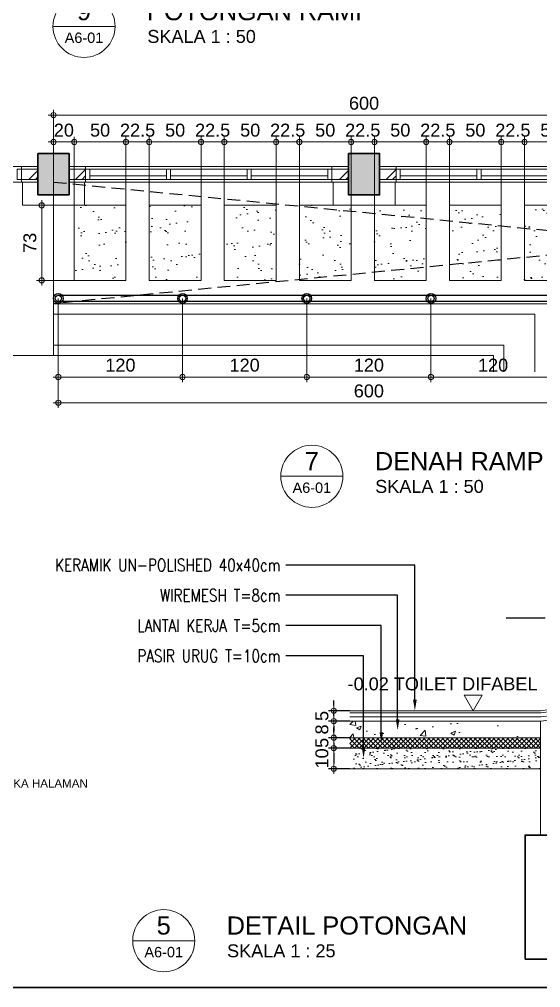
# Model space of a CAD drawing. Header units: millimetres. Extents: x -11 to 1625, y -267 to 195.
# Drawn here: x 1048.51 to 1058.58, y 119 to 137.7 of the extents above; entities that cross this region are included whole.
import ezdxf
from ezdxf import colors
from ezdxf.entities.mleader import LeaderData, LeaderLine
from ezdxf.enums import TextEntityAlignment as Align
from ezdxf.math import Vec2, Vec3
from ezdxf.xclip import XClip

# ---------------------------------------------------------------- set-up
doc = ezdxf.new("R2010")
doc.units = ezdxf.units.MM
doc.header["$XCLIPFRAME"] = 0
doc.linetypes.add('CENTER2', pattern=[1.125, 0.75, -0.125, 0.125, -0.125])
doc.linetypes.add('DASHED2', pattern=[0.375, 0.25, -0.125])
for name, color, linetype, lineweight in [('ars', 11, 'Continuous', 5), ('ARS DIN', 31, 'Continuous', 5), ('ARSIR BETON', 47, 'Continuous', 5), ('ARSIR WARNA', 43, 'Continuous', 0), ('blk', 1, 'Continuous', 30), ('dinding', 5, 'Continuous', 15), ('GRS KOP', 1, 'Continuous', 35), ('keramik', 73, 'Continuous', 5), ('KOLOM', 1, 'Continuous', 30), ('kop', 7, 'Continuous', 20), ('kus', 63, 'Continuous', 15), ('lan', 7, 'Continuous', 15), ('not', 7, 'Continuous', 20), ('sol kol', 8, 'Continuous', 0), ('TEXT KETERANGAN', 7, 'Continuous', 9), ('u', 6, 'Continuous', 20)]:
    doc.layers.add(name, color=color, linetype=linetype, lineweight=lineweight)
doc.layers.add('BESI', color=10, linetype='Continuous')
doc.styles.add('ATTR', font='romans.shx', dxfattribs={"width": 0.8, "height": 1.735066})
doc.styles.add('BARU', font='complex.shx')
doc.styles.add('S', font='SIMPLEX', dxfattribs={"width": 1.1})
doc.styles.get("Standard").update_dxf_attribs({"font": 'ARIALUNI.TTF'})
doc.linetypes.add('BATTING', pattern='A,0.0001,-0.1,[134,ltypeshp.shx,S=0.1,R=0,X=-0.1,Y=0],-0.2,[134,ltypeshp.shx,S=0.1,R=180,X=0.1,Y=0],-0.1', length=0.4001)
doc.dimstyles.new('SK 50', dxfattribs={"dimtxt": 0.25, "dimasz": 0.1, "dimexe": 0, "dimexo": 0, "dimgap": 0.1, "dimtad": 1, "dimdec": 0, "dimlfac": 50, "dimzin": 12, "dimdsep": 46, "dimtxsty": 'Standard', "dimblk": 'BULAT', "dimcen": 0.1, "dimclrd": 256, "dimclre": 256, "dimclrt": 256, "dimadec": 0, "dimazin": 3, "dimtfac": 1, "dimtdec": 0, "dimtofl": 0, "dimtmove": 0, "dimatfit": 3, "dimldrblk": 'BULAT', "dimfxl": 0, "dimtolj": 1, "dimtzin": 0, "dimlwd": -1, "dimlwe": -1, "dimarcsym": 0})
doc.dimstyles.new('SK-25', dxfattribs={"dimtxt": 0.25, "dimasz": 0.1, "dimexe": 0.1, "dimexo": 0, "dimgap": 0.1, "dimtad": 1, "dimdec": 0, "dimlfac": 25, "dimzin": 12, "dimdsep": 46, "dimtxsty": 'Standard', "dimblk": 'BULAT', "dimcen": 0.1, "dimclrd": 256, "dimadec": 0, "dimazin": 3, "dimtfac": 1, "dimtdec": 0, "dimtofl": 0, "dimtmove": 0, "dimatfit": 3, "dimldrblk": 'BULAT', "dimfxl": 0, "dimtolj": 1, "dimtzin": 0, "dimarcsym": 0})

# ---------------------------------------------------------------- blocks, each defined once
blk = doc.blocks.new('kop')
at = {"layer": 'GRS KOP'}
blk.add_lwpolyline([(1, 54), (83, 54), (83, 1), (1, 1)], close=True, dxfattribs=at)
at = {"layer": 'kop', "style": 'BARU', "flags": 4}
for p, height in [((73.8, 5.4), 0.35), ((80.303, 5.382), 0.25), ((73.8, 4.9), 0.35), ((80.303, 4.882), 0.25), ((73.8, 4.4), 0.35), ((80.303, 4.382), 0.25)]:
    blk.add_attdef('-', p, '', height=height, dxfattribs=at)
at = {"layer": 'kop', "flags": 4}
for tag, p in [('AR-00', (78.057, 2.648)), ('00', (81.238, 2.647))]:
    blk.add_attdef(tag, text='', height=0.35, dxfattribs=at).set_placement(p, align=Align.MIDDLE)
blk = doc.blocks.new('PEIL')
blk.add_lwpolyline([(-0.188, 0.325), (0.188, 0.325), (0, 0)], close=True)
at = {"style": 'S', "width": 1.1, "flags": 4}
blk.add_attdef('CAT', (0.265, 0.036), '', height=0.2, dxfattribs=at)
blk = doc.blocks.new('Ndtpd')
blk.add_line((0.747, 0), (-0.747, 0))
blk.add_circle((0, 0), 0.747)
at = {"flags": 4}
for tag, height, p in [('NO', 0.5, (0, 0.148)), ('NOLBR', 0.3, (0, -0.398))]:
    blk.add_attdef(tag, text='', height=height, dxfattribs=at).set_placement(p, align=Align.CENTER)
for tag, p, height in [('NDTPD', (1.516, 0.148), 0.5), ('SKALA', (1.523, -0.398), 0.3)]:
    blk.add_attdef(tag, p, '', height=height, dxfattribs=at)
blk = doc.blocks.new('BULAT')
for p, q in [((-1, 0), (1, 0)), ((0, -1), (0, 1))]:
    blk.add_line(p, q)
blk.add_circle((0, 0), 0.5)
blk = doc.blocks.new('*D1213')
at = {"layer": 'Defpoints', "color": 0}
for p in [(1054.897, 123.627), (1054.586, 123.227), (1054.897, 123.227)]:
    blk.add_point(p, dxfattribs=at)
at = {"layer": 'u', "color": 0, "lineweight": -2}
for p, q in [((1054.897, 123.627), (1054.486, 123.627)), ((1054.897, 123.227), (1054.486, 123.227))]:
    blk.add_line(p, q, dxfattribs=at)
at = {"layer": 'u', "lineweight": -2}
blk.add_line((1054.586, 123.527), (1054.586, 123.327), dxfattribs=at)
at = {"layer": 'u', "lineweight": -2, "xscale": 0.1, "yscale": 0.1, "zscale": 0.1}
for p, rotation in [((1054.586, 123.627), 90), ((1054.586, 123.227), 270)]:
    blk.add_blockref('BULAT', p, dxfattribs=dict(at, rotation=rotation))
at = {"layer": 'u', "color": 0, "insert": (1054.358, 123.427), "char_height": 0.25, "attachment_point": 5, "rotation": 90}
blk.add_mtext('\\A1;10', dxfattribs=at)
blk = doc.blocks.new('*D1214')
at = {"layer": 'Defpoints', "color": 0}
for p in [(1054.586, 123.827), (1054.897, 123.827), (1054.897, 123.627)]:
    blk.add_point(p, dxfattribs=at)
at = {"layer": 'u', "lineweight": -2}
for p, q in [((1054.586, 123.927), (1054.586, 124.027)), ((1054.586, 123.527), (1054.586, 123.427))]:
    blk.add_line(p, q, dxfattribs=at)
at = {"layer": 'u', "color": 0, "lineweight": -2}
for p, q in [((1054.897, 123.827), (1054.486, 123.827)), ((1054.897, 123.627), (1054.486, 123.627))]:
    blk.add_line(p, q, dxfattribs=at)
at = {"layer": 'u', "lineweight": -2, "xscale": 0.1, "yscale": 0.1, "zscale": 0.1}
for p, rotation in [((1054.586, 123.827), 270), ((1054.586, 123.627), 90)]:
    blk.add_blockref('BULAT', p, dxfattribs=dict(at, rotation=rotation))
at = {"layer": 'u', "color": 0, "insert": (1054.359, 123.727), "char_height": 0.25, "attachment_point": 5, "rotation": 90}
blk.add_mtext('\\A1;5', dxfattribs=at)
blk = doc.blocks.new('*D1215')
at = {"layer": 'Defpoints', "color": 0}
for p in [(1054.586, 124.147), (1054.897, 124.147), (1054.897, 123.827)]:
    blk.add_point(p, dxfattribs=at)
at = {"layer": 'u', "lineweight": -2}
for p, q in [((1054.586, 124.247), (1054.586, 124.347)), ((1054.586, 123.727), (1054.586, 123.627))]:
    blk.add_line(p, q, dxfattribs=at)
at = {"layer": 'u', "color": 0, "lineweight": -2}
for p, q in [((1054.897, 124.147), (1054.486, 124.147)), ((1054.897, 123.827), (1054.486, 123.827))]:
    blk.add_line(p, q, dxfattribs=at)
at = {"layer": 'u', "lineweight": -2, "xscale": 0.1, "yscale": 0.1, "zscale": 0.1}
for p, rotation in [((1054.586, 124.147), 270), ((1054.586, 123.827), 90)]:
    blk.add_blockref('BULAT', p, dxfattribs=dict(at, rotation=rotation))
at = {"layer": 'u', "color": 0, "insert": (1054.358, 123.987), "char_height": 0.25, "attachment_point": 5, "rotation": 90}
blk.add_mtext('\\A1;8', dxfattribs=at)
blk = doc.blocks.new('*D1216')
at = {"layer": 'Defpoints', "color": 0}
for p in [(1054.586, 124.347), (1054.897, 124.347), (1054.897, 124.147)]:
    blk.add_point(p, dxfattribs=at)
at = {"layer": 'u', "lineweight": -2}
for p, q in [((1054.586, 124.447), (1054.586, 124.547)), ((1054.586, 124.047), (1054.586, 123.947))]:
    blk.add_line(p, q, dxfattribs=at)
at = {"layer": 'u', "color": 0, "lineweight": -2}
for p, q in [((1054.897, 124.347), (1054.486, 124.347)), ((1054.897, 124.147), (1054.486, 124.147))]:
    blk.add_line(p, q, dxfattribs=at)
at = {"layer": 'u', "lineweight": -2, "xscale": 0.1, "yscale": 0.1, "zscale": 0.1}
for p, rotation in [((1054.586, 124.347), 270), ((1054.586, 124.147), 90)]:
    blk.add_blockref('BULAT', p, dxfattribs=dict(at, rotation=rotation))
at = {"layer": 'u', "color": 0, "insert": (1054.359, 124.247), "char_height": 0.25, "attachment_point": 5, "rotation": 90}
blk.add_mtext('\\A1;5', dxfattribs=at)
blk = doc.blocks.new('K1')
at = {"layer": 'KOLOM'}
blk.add_lwpolyline([(0.2, 0.15), (-0.2, 0.15), (-0.2, -0.15), (0.2, -0.15), (0.2, 0.15)], dxfattribs=at)
blk = doc.blocks.new('D1')
at = {"layer": 'ars'}
h = blk.add_hatch(dxfattribs=at)
h.set_pattern_fill('TEMBOK', color=256, scale=0.25)
h.set_pattern_definition([(45, (-12.56794, 1.675), (-0.176777, 0.176777), []), (45, (-12.50544, 1.675), (-0.176777, 0.176777), [])])
h.paths.add_polyline_path([(-8.15, 3.3), (-8.31, 3.3), (-8.31, 3.2), (-8.15, 3.2)])
h = blk.add_hatch(dxfattribs=at)
h.set_pattern_fill('TEMBOK', color=256, scale=0.25)
h.set_pattern_definition([(45, (-12.11794, 1.675), (-0.176777, 0.176777), []), (45, (-12.05544, 1.675), (-0.176777, 0.176777), [])])
h.paths.add_polyline_path([(-7.69, 3.3), (-7.85, 3.3), (-7.85, 3.2), (-7.69, 3.2)])
h = blk.add_hatch(dxfattribs=at)
h.set_pattern_fill('TEMBOK', color=256, scale=0.25)
h.set_pattern_definition([(45, (-9.56794, 1.675), (-0.176777, 0.176777), []), (45, (-9.50544, 1.675), (-0.176777, 0.176777), [])])
h.paths.add_polyline_path([(-5.15, 3.3), (-5.31, 3.3), (-5.31, 3.2), (-5.15, 3.2)])
h = blk.add_hatch(dxfattribs=at)
h.set_pattern_fill('TEMBOK', color=256, scale=0.25)
h.set_pattern_definition([(45, (-9.11794, 1.675), (-0.176777, 0.176777), []), (45, (-9.05544, 1.675), (-0.176777, 0.176777), [])])
h.paths.add_polyline_path([(-4.69, 3.3), (-4.85, 3.3), (-4.85, 3.2), (-4.69, 3.2)])
at = {"layer": 'ARS DIN'}
h = blk.add_hatch(dxfattribs=at)
h.set_pattern_fill('AR-SAND', color=256, scale=0.005, style=0)
h.set_pattern_definition([(37.5, (-7.8, 2.225), (-0.008, 0.2447066), [0, -0.19304, 0, -0.2159, 0, -0.206375]), (7.5, (-7.8, 2.225), (0.224762, 0.358413), [0, -0.10414, 0, -0.17399, 0, -0.066675]), (327.5, (-7.9562, 2.225), (0.395496, 0.0007186), [0, -0.0635, 0, -0.2286, 0, -0.29845]), (317.5, (-7.9562, 2.225), (0.381778, 0.111465), [0, -0.03175, 0, -0.14986, 0, -0.17145])])
h.paths.add_polyline_path([(-7.3, 2.95), (-7.8, 2.95), (-7.8, 2.225), (-7.3, 2.225)])
h.paths.add_polyline_path([(-6.575, 2.95), (-7.075, 2.95), (-7.075, 2.225), (-6.575, 2.225)])
h.paths.add_polyline_path([(-5.85, 2.95), (-6.35, 2.95), (-6.35, 2.225), (-5.85, 2.225)])
h.paths.add_polyline_path([(-5.125, 2.95), (-5.625, 2.95), (-5.625, 2.225), (-5.125, 2.225)])
h.paths.add_polyline_path([(-4.4, 2.95), (-4.9, 2.95), (-4.9, 2.225), (-4.4, 2.225)])
h.paths.add_polyline_path([(-3.675, 2.95), (-4.175, 2.95), (-4.175, 2.225), (-3.675, 2.225)])
h.paths.add_polyline_path([(-2.95, 2.95), (-3.45, 2.95), (-3.45, 2.225), (-2.95, 2.225)])
h.paths.add_polyline_path([(-2.225, 2.95), (-2.725, 2.95), (-2.725, 2.225), (-2.225, 2.225)])
at = {"layer": 'sol kol'}
for points in [[(-8.15, 3.45), (-8.15, 3.05), (-7.85, 3.05), (-7.85, 3.45)], [(-5.15, 3.45), (-5.15, 3.05), (-4.85, 3.05), (-4.85, 3.45)]]:
    blk.add_hatch(color=256, dxfattribs=at).paths.add_polyline_path(points)
for p, q in [((-3.75, 1.5), (-12.75, 1.5)), ((-3.75, 0), (-3.75, 1.5))]:
    blk.add_line(p, q)
for points in [[(-2, 2), (-8, 2), (-8, 3.05)], [(-7.3, 2.95), (-7.8, 2.95), (-7.8, 2.225), (-7.3, 2.225), (-7.3, 2.95)], [(-6.575, 2.95), (-7.075, 2.95), (-7.075, 2.225), (-6.575, 2.225), (-6.575, 2.95)], [(-5.85, 2.95), (-6.35, 2.95), (-6.35, 2.225), (-5.85, 2.225), (-5.85, 2.95)], [(-5.125, 2.95), (-5.625, 2.95), (-5.625, 2.225), (-5.125, 2.225), (-5.125, 2.95)], [(-4.4, 2.95), (-4.9, 2.95), (-4.9, 2.225), (-4.4, 2.225), (-4.4, 2.95)], [(-3.675, 2.95), (-4.175, 2.95), (-4.175, 2.225), (-3.675, 2.225), (-3.675, 2.95)], [(-2.95, 2.95), (-3.45, 2.95), (-3.45, 2.225), (-2.95, 2.225), (-2.95, 2.95)], [(-1.85, 0.4), (-3.35, 0.4), (-3.35, 1.9), (-8, 1.9)], [(-1.85, 0.1), (-3.65, 0.1), (-3.65, 1.6), (-8, 1.6)]]:
    blk.add_lwpolyline(points)
at = {"layer": 'ars'}
for points in [[(-8.15, 3.3), (-8.31, 3.3), (-8.31, 3.2), (-8.15, 3.2)], [(-7.69, 3.3), (-7.85, 3.3), (-7.85, 3.2), (-7.69, 3.2)], [(-5.15, 3.3), (-5.31, 3.3), (-5.31, 3.2), (-5.15, 3.2)], [(-4.69, 3.3), (-4.85, 3.3), (-4.85, 3.2), (-4.69, 3.2)]]:
    blk.add_lwpolyline(points, close=True, dxfattribs=at)
at = {"layer": 'BESI'}
for points in [[(-7.9537, 2.0825), (-1.9538, 2.0825)], [(-1.9538, 2.02), (-7.9537, 2.02)]]:
    blk.add_lwpolyline(points, dxfattribs=at)
for centre, radius in [((-7.9537, 2.0512), 0.0463), ((-7.9537, 2.0512), 0.0312), ((-6.7537, 2.0512), 0.0463), ((-6.7537, 2.0512), 0.0312), ((-5.5537, 2.0512), 0.0463), ((-5.5537, 2.0512), 0.0312), ((-4.3537, 2.0512), 0.0463), ((-4.3537, 2.0512), 0.0312)]:
    blk.add_circle(centre, radius, dxfattribs=at)
at = {"layer": 'dinding'}
for points in [[(-8.15, 3.325), (-8.31, 3.325), (-8.31, 3.175), (-8.15, 3.175)], [(-7.69, 3.325), (-7.85, 3.325), (-7.85, 3.175), (-7.69, 3.175)], [(-5.15, 3.325), (-5.31, 3.325), (-5.31, 3.175), (-5.15, 3.175)], [(-4.69, 3.325), (-4.85, 3.325), (-4.85, 3.175), (-4.69, 3.175)]]:
    blk.add_lwpolyline(points, close=True, dxfattribs=at)
at = {"layer": 'kus'}
for p, q in [((-6.91, 3.235), (-7.65, 3.235)), ((-6.13, 3.235), (-6.87, 3.235)), ((-5.35, 3.235), (-6.09, 3.235)), ((-3.91, 3.235), (-4.65, 3.235)), ((-3.13, 3.235), (-3.87, 3.235))]:
    blk.add_line(p, q, dxfattribs=at)
for points in [[(-8.31, 3.2), (-8.35, 3.2), (-8.35, 3.3), (-8.31, 3.3)], [(-7.65, 3.2), (-7.69, 3.2), (-7.69, 3.3), (-7.65, 3.3)], [(-7.65, 3.3), (-5.35, 3.3), (-5.35, 3.2), (-7.65, 3.2)], [(-6.87, 3.2), (-6.91, 3.2), (-6.91, 3.3), (-6.87, 3.3)], [(-6.09, 3.2), (-6.13, 3.2), (-6.13, 3.3), (-6.09, 3.3)], [(-5.31, 3.2), (-5.35, 3.2), (-5.35, 3.3), (-5.31, 3.3)], [(-4.65, 3.2), (-4.69, 3.2), (-4.69, 3.3), (-4.65, 3.3)], [(-4.65, 3.3), (-2.35, 3.3), (-2.35, 3.2), (-4.65, 3.2)], [(-3.87, 3.2), (-3.91, 3.2), (-3.91, 3.3), (-3.87, 3.3)]]:
    blk.add_lwpolyline(points, close=True, dxfattribs=at)
at = {"layer": 'lan'}
for p, q in [((-8.3, 3.175), (-8.3, 2.95)), ((-8, 3.175), (-8, 1.5)), ((-7.7, 3.175), (-7.7, 2.95)), ((-5.3, 3.175), (-5.3, 2.95)), ((-4.7, 3.175), (-4.7, 2.95)), ((-7.7, 2.95), (-8.3, 2.95)), ((-4.7, 2.95), (-5.3, 2.95)), ((-6, 2), (-2, 2))]:
    blk.add_line(p, q, dxfattribs=at)
for points in [[(-10.69, 3.325), (-8.31, 3.325), (-8.31, 3.175), (-10.69, 3.175)], [(-7.69, 3.325), (-5.31, 3.325), (-5.31, 3.175), (-7.69, 3.175)], [(-4.69, 3.325), (-2.31, 3.325), (-2.31, 3.175), (-4.69, 3.175)]]:
    blk.add_lwpolyline(points, close=True, dxfattribs=at)
at = {"layer": 'KOLOM', "rotation": 90}
for p in [(-8, 3.25), (-5, 3.25)]:
    blk.add_blockref('K1', p, dxfattribs=at)
blk = doc.blocks.new('*D1217')
at = {"layer": 'Defpoints', "color": 0}
for p in [(1061.172, 135.852), (1049.172, 134.309), (1061.172, 134.309)]:
    blk.add_point(p, dxfattribs=at)
at = {"layer": 'u'}
for p, q in [((1049.172, 134.309), (1049.172, 135.852)), ((1049.272, 135.852), (1061.072, 135.852)), ((1061.172, 134.309), (1061.172, 135.852))]:
    blk.add_line(p, q, dxfattribs=at)
at = {"layer": 'u', "xscale": 0.1, "yscale": 0.1, "zscale": 0.1, "rotation": 180}
blk.add_blockref('BULAT', (1049.172, 135.852), dxfattribs=at)
at = {"layer": 'u', "xscale": 0.1, "yscale": 0.1, "zscale": 0.1}
blk.add_blockref('BULAT', (1061.172, 135.852), dxfattribs=at)
at = {"layer": 'u', "insert": (1055.172, 136.079), "char_height": 0.25, "attachment_point": 5}
blk.add_mtext('\\A1;600', dxfattribs=at)
blk = doc.blocks.new('*D1227')
at = {"layer": 'Defpoints', "color": 0}
for p in [(1050.572, 135.332), (1049.572, 134.109), (1050.572, 134.109)]:
    blk.add_point(p, dxfattribs=at)
at = {"layer": 'u'}
for p, q in [((1049.572, 134.109), (1049.572, 135.332)), ((1049.672, 135.332), (1050.472, 135.332)), ((1050.572, 134.109), (1050.572, 135.332))]:
    blk.add_line(p, q, dxfattribs=at)
at = {"layer": 'u', "xscale": 0.1, "yscale": 0.1, "zscale": 0.1, "rotation": 180}
blk.add_blockref('BULAT', (1049.572, 135.332), dxfattribs=at)
at = {"layer": 'u', "xscale": 0.1, "yscale": 0.1, "zscale": 0.1}
blk.add_blockref('BULAT', (1050.572, 135.332), dxfattribs=at)
at = {"layer": 'u', "insert": (1050.072, 135.559), "char_height": 0.25, "attachment_point": 5}
blk.add_mtext('\\A1;50', dxfattribs=at)
blk = doc.blocks.new('*D1228')
at = {"layer": 'Defpoints', "color": 0}
for p in [(1049.572, 134.109), (1048.944, 132.659), (1049.572, 132.659)]:
    blk.add_point(p, dxfattribs=at)
at = {"layer": 'u'}
for p, q in [((1049.572, 134.109), (1048.944, 134.109)), ((1048.944, 134.009), (1048.944, 132.759)), ((1049.572, 132.659), (1048.944, 132.659))]:
    blk.add_line(p, q, dxfattribs=at)
at = {"layer": 'u', "xscale": 0.1, "yscale": 0.1, "zscale": 0.1}
for p, rotation in [((1048.944, 134.109), 90), ((1048.944, 132.659), 270)]:
    blk.add_blockref('BULAT', p, dxfattribs=dict(at, rotation=rotation))
at = {"layer": 'u', "insert": (1048.716, 133.384), "char_height": 0.25, "attachment_point": 5, "rotation": 90}
blk.add_mtext('\\A1;73', dxfattribs=at)
blk = doc.blocks.new('*D1229')
at = {"layer": 'Defpoints', "color": 0}
for p in [(1051.022, 135.332), (1050.572, 134.109), (1051.022, 134.109)]:
    blk.add_point(p, dxfattribs=at)
at = {"layer": 'u'}
for p, q in [((1050.572, 134.109), (1050.572, 135.332)), ((1050.672, 135.332), (1050.922, 135.332)), ((1051.022, 134.109), (1051.022, 135.332))]:
    blk.add_line(p, q, dxfattribs=at)
at = {"layer": 'u', "xscale": 0.1, "yscale": 0.1, "zscale": 0.1, "rotation": 180}
blk.add_blockref('BULAT', (1050.572, 135.332), dxfattribs=at)
at = {"layer": 'u', "xscale": 0.1, "yscale": 0.1, "zscale": 0.1}
blk.add_blockref('BULAT', (1051.022, 135.332), dxfattribs=at)
at = {"layer": 'u', "insert": (1050.797, 135.559), "char_height": 0.25, "attachment_point": 5}
blk.add_mtext('\\A1;22.5', dxfattribs=at)
blk = doc.blocks.new('*D1230')
at = {"layer": 'Defpoints', "color": 0}
for p in [(1049.172, 135.332), (1049.172, 134.109), (1049.572, 134.109)]:
    blk.add_point(p, dxfattribs=at)
at = {"layer": 'u'}
for p, q in [((1049.172, 134.109), (1049.172, 135.332)), ((1049.472, 135.332), (1049.272, 135.332)), ((1049.572, 134.109), (1049.572, 135.332))]:
    blk.add_line(p, q, dxfattribs=at)
at = {"layer": 'u', "xscale": 0.1, "yscale": 0.1, "zscale": 0.1, "rotation": 180}
blk.add_blockref('BULAT', (1049.172, 135.332), dxfattribs=at)
at = {"layer": 'u', "xscale": 0.1, "yscale": 0.1, "zscale": 0.1}
blk.add_blockref('BULAT', (1049.572, 135.332), dxfattribs=at)
at = {"layer": 'u', "insert": (1049.372, 135.559), "char_height": 0.25, "attachment_point": 5}
blk.add_mtext('\\A1;20', dxfattribs=at)
blk = doc.blocks.new('*D1231')
at = {"layer": 'Defpoints', "color": 0}
for p in [(1052.022, 135.332), (1051.022, 134.109), (1052.022, 134.109)]:
    blk.add_point(p, dxfattribs=at)
at = {"layer": 'u'}
for p, q in [((1051.022, 134.109), (1051.022, 135.332)), ((1051.122, 135.332), (1051.922, 135.332)), ((1052.022, 134.109), (1052.022, 135.332))]:
    blk.add_line(p, q, dxfattribs=at)
at = {"layer": 'u', "xscale": 0.1, "yscale": 0.1, "zscale": 0.1, "rotation": 180}
blk.add_blockref('BULAT', (1051.022, 135.332), dxfattribs=at)
at = {"layer": 'u', "xscale": 0.1, "yscale": 0.1, "zscale": 0.1}
blk.add_blockref('BULAT', (1052.022, 135.332), dxfattribs=at)
at = {"layer": 'u', "insert": (1051.522, 135.559), "char_height": 0.25, "attachment_point": 5}
blk.add_mtext('\\A1;50', dxfattribs=at)
blk = doc.blocks.new('*D1233')
at = {"layer": 'Defpoints', "color": 0}
for p in [(1052.472, 135.332), (1052.022, 134.109), (1052.472, 134.109)]:
    blk.add_point(p, dxfattribs=at)
at = {"layer": 'u'}
for p, q in [((1052.022, 134.109), (1052.022, 135.332)), ((1052.122, 135.332), (1052.372, 135.332)), ((1052.472, 134.109), (1052.472, 135.332))]:
    blk.add_line(p, q, dxfattribs=at)
at = {"layer": 'u', "xscale": 0.1, "yscale": 0.1, "zscale": 0.1, "rotation": 180}
blk.add_blockref('BULAT', (1052.022, 135.332), dxfattribs=at)
at = {"layer": 'u', "xscale": 0.1, "yscale": 0.1, "zscale": 0.1}
blk.add_blockref('BULAT', (1052.472, 135.332), dxfattribs=at)
at = {"layer": 'u', "insert": (1052.247, 135.559), "char_height": 0.25, "attachment_point": 5}
blk.add_mtext('\\A1;22.5', dxfattribs=at)
blk = doc.blocks.new('*D1232')
at = {"layer": 'Defpoints', "color": 0}
for p in [(1053.472, 135.332), (1052.472, 134.109), (1053.472, 134.109)]:
    blk.add_point(p, dxfattribs=at)
at = {"layer": 'u'}
for p, q in [((1052.472, 134.109), (1052.472, 135.332)), ((1052.572, 135.332), (1053.372, 135.332)), ((1053.472, 134.109), (1053.472, 135.332))]:
    blk.add_line(p, q, dxfattribs=at)
at = {"layer": 'u', "xscale": 0.1, "yscale": 0.1, "zscale": 0.1, "rotation": 180}
blk.add_blockref('BULAT', (1052.472, 135.332), dxfattribs=at)
at = {"layer": 'u', "xscale": 0.1, "yscale": 0.1, "zscale": 0.1}
blk.add_blockref('BULAT', (1053.472, 135.332), dxfattribs=at)
at = {"layer": 'u', "insert": (1052.972, 135.559), "char_height": 0.25, "attachment_point": 5}
blk.add_mtext('\\A1;50', dxfattribs=at)
blk = doc.blocks.new('*D1235')
at = {"layer": 'Defpoints', "color": 0}
for p in [(1053.922, 135.332), (1053.472, 134.109), (1053.922, 134.109)]:
    blk.add_point(p, dxfattribs=at)
at = {"layer": 'u'}
for p, q in [((1053.472, 134.109), (1053.472, 135.332)), ((1053.572, 135.332), (1053.822, 135.332)), ((1053.922, 134.109), (1053.922, 135.332))]:
    blk.add_line(p, q, dxfattribs=at)
at = {"layer": 'u', "xscale": 0.1, "yscale": 0.1, "zscale": 0.1, "rotation": 180}
blk.add_blockref('BULAT', (1053.472, 135.332), dxfattribs=at)
at = {"layer": 'u', "xscale": 0.1, "yscale": 0.1, "zscale": 0.1}
blk.add_blockref('BULAT', (1053.922, 135.332), dxfattribs=at)
at = {"layer": 'u', "insert": (1053.697, 135.559), "char_height": 0.25, "attachment_point": 5}
blk.add_mtext('\\A1;22.5', dxfattribs=at)
blk = doc.blocks.new('*D1234')
at = {"layer": 'Defpoints', "color": 0}
for p in [(1054.922, 135.332), (1053.922, 134.109), (1054.922, 134.109)]:
    blk.add_point(p, dxfattribs=at)
at = {"layer": 'u'}
for p, q in [((1053.922, 134.109), (1053.922, 135.332)), ((1054.022, 135.332), (1054.822, 135.332)), ((1054.922, 134.109), (1054.922, 135.332))]:
    blk.add_line(p, q, dxfattribs=at)
at = {"layer": 'u', "xscale": 0.1, "yscale": 0.1, "zscale": 0.1, "rotation": 180}
blk.add_blockref('BULAT', (1053.922, 135.332), dxfattribs=at)
at = {"layer": 'u', "xscale": 0.1, "yscale": 0.1, "zscale": 0.1}
blk.add_blockref('BULAT', (1054.922, 135.332), dxfattribs=at)
at = {"layer": 'u', "insert": (1054.422, 135.559), "char_height": 0.25, "attachment_point": 5}
blk.add_mtext('\\A1;50', dxfattribs=at)
blk = doc.blocks.new('*D1237')
at = {"layer": 'Defpoints', "color": 0}
for p in [(1055.372, 135.332), (1054.922, 134.109), (1055.372, 134.109)]:
    blk.add_point(p, dxfattribs=at)
at = {"layer": 'u'}
for p, q in [((1054.922, 134.109), (1054.922, 135.332)), ((1055.022, 135.332), (1055.272, 135.332)), ((1055.372, 134.109), (1055.372, 135.332))]:
    blk.add_line(p, q, dxfattribs=at)
at = {"layer": 'u', "xscale": 0.1, "yscale": 0.1, "zscale": 0.1, "rotation": 180}
blk.add_blockref('BULAT', (1054.922, 135.332), dxfattribs=at)
at = {"layer": 'u', "xscale": 0.1, "yscale": 0.1, "zscale": 0.1}
blk.add_blockref('BULAT', (1055.372, 135.332), dxfattribs=at)
at = {"layer": 'u', "insert": (1055.147, 135.559), "char_height": 0.25, "attachment_point": 5}
blk.add_mtext('\\A1;22.5', dxfattribs=at)
blk = doc.blocks.new('*D1236')
at = {"layer": 'Defpoints', "color": 0}
for p in [(1056.372, 135.332), (1055.372, 134.109), (1056.372, 134.109)]:
    blk.add_point(p, dxfattribs=at)
at = {"layer": 'u'}
for p, q in [((1055.372, 134.109), (1055.372, 135.332)), ((1055.472, 135.332), (1056.272, 135.332)), ((1056.372, 134.109), (1056.372, 135.332))]:
    blk.add_line(p, q, dxfattribs=at)
at = {"layer": 'u', "xscale": 0.1, "yscale": 0.1, "zscale": 0.1, "rotation": 180}
blk.add_blockref('BULAT', (1055.372, 135.332), dxfattribs=at)
at = {"layer": 'u', "xscale": 0.1, "yscale": 0.1, "zscale": 0.1}
blk.add_blockref('BULAT', (1056.372, 135.332), dxfattribs=at)
at = {"layer": 'u', "insert": (1055.872, 135.559), "char_height": 0.25, "attachment_point": 5}
blk.add_mtext('\\A1;50', dxfattribs=at)
blk = doc.blocks.new('*D1239')
at = {"layer": 'Defpoints', "color": 0}
for p in [(1056.822, 135.332), (1056.372, 134.109), (1056.822, 134.109)]:
    blk.add_point(p, dxfattribs=at)
at = {"layer": 'u'}
for p, q in [((1056.372, 134.109), (1056.372, 135.332)), ((1056.472, 135.332), (1056.722, 135.332)), ((1056.822, 134.109), (1056.822, 135.332))]:
    blk.add_line(p, q, dxfattribs=at)
at = {"layer": 'u', "xscale": 0.1, "yscale": 0.1, "zscale": 0.1, "rotation": 180}
blk.add_blockref('BULAT', (1056.372, 135.332), dxfattribs=at)
at = {"layer": 'u', "xscale": 0.1, "yscale": 0.1, "zscale": 0.1}
blk.add_blockref('BULAT', (1056.822, 135.332), dxfattribs=at)
at = {"layer": 'u', "insert": (1056.597, 135.559), "char_height": 0.25, "attachment_point": 5}
blk.add_mtext('\\A1;22.5', dxfattribs=at)
blk = doc.blocks.new('*D1238')
at = {"layer": 'Defpoints', "color": 0}
for p in [(1057.822, 135.332), (1056.822, 134.109), (1057.822, 134.109)]:
    blk.add_point(p, dxfattribs=at)
at = {"layer": 'u'}
for p, q in [((1056.822, 134.109), (1056.822, 135.332)), ((1056.922, 135.332), (1057.722, 135.332)), ((1057.822, 134.109), (1057.822, 135.332))]:
    blk.add_line(p, q, dxfattribs=at)
at = {"layer": 'u', "xscale": 0.1, "yscale": 0.1, "zscale": 0.1, "rotation": 180}
blk.add_blockref('BULAT', (1056.822, 135.332), dxfattribs=at)
at = {"layer": 'u', "xscale": 0.1, "yscale": 0.1, "zscale": 0.1}
blk.add_blockref('BULAT', (1057.822, 135.332), dxfattribs=at)
at = {"layer": 'u', "insert": (1057.322, 135.559), "char_height": 0.25, "attachment_point": 5}
blk.add_mtext('\\A1;50', dxfattribs=at)
blk = doc.blocks.new('*D1241')
at = {"layer": 'Defpoints', "color": 0}
for p in [(1058.272, 135.332), (1057.822, 134.109), (1058.272, 134.109)]:
    blk.add_point(p, dxfattribs=at)
at = {"layer": 'u'}
for p, q in [((1057.822, 134.109), (1057.822, 135.332)), ((1057.922, 135.332), (1058.172, 135.332)), ((1058.272, 134.109), (1058.272, 135.332))]:
    blk.add_line(p, q, dxfattribs=at)
at = {"layer": 'u', "xscale": 0.1, "yscale": 0.1, "zscale": 0.1, "rotation": 180}
blk.add_blockref('BULAT', (1057.822, 135.332), dxfattribs=at)
at = {"layer": 'u', "xscale": 0.1, "yscale": 0.1, "zscale": 0.1}
blk.add_blockref('BULAT', (1058.272, 135.332), dxfattribs=at)
at = {"layer": 'u', "insert": (1058.047, 135.559), "char_height": 0.25, "attachment_point": 5}
blk.add_mtext('\\A1;22.5', dxfattribs=at)
blk = doc.blocks.new('*D1240')
at = {"layer": 'Defpoints', "color": 0}
for p in [(1059.272, 135.332), (1058.272, 134.109), (1059.272, 134.109)]:
    blk.add_point(p, dxfattribs=at)
at = {"layer": 'u'}
for p, q in [((1058.272, 134.109), (1058.272, 135.332)), ((1058.372, 135.332), (1059.172, 135.332)), ((1059.272, 134.109), (1059.272, 135.332))]:
    blk.add_line(p, q, dxfattribs=at)
at = {"layer": 'u', "xscale": 0.1, "yscale": 0.1, "zscale": 0.1, "rotation": 180}
blk.add_blockref('BULAT', (1058.272, 135.332), dxfattribs=at)
at = {"layer": 'u', "xscale": 0.1, "yscale": 0.1, "zscale": 0.1}
blk.add_blockref('BULAT', (1059.272, 135.332), dxfattribs=at)
at = {"layer": 'u', "insert": (1058.772, 135.559), "char_height": 0.25, "attachment_point": 5}
blk.add_mtext('\\A1;50', dxfattribs=at)
blk = doc.blocks.new('*D1245')
at = {"layer": 'Defpoints', "color": 0}
for p in [(1049.265, 132.311), (1051.665, 132.311), (1051.665, 130.793)]:
    blk.add_point(p, dxfattribs=at)
at = {"layer": 'u'}
for p, q in [((1049.265, 132.311), (1049.265, 130.793)), ((1051.665, 132.311), (1051.665, 130.793)), ((1049.365, 130.793), (1051.565, 130.793))]:
    blk.add_line(p, q, dxfattribs=at)
at = {"layer": 'u', "xscale": 0.1, "yscale": 0.1, "zscale": 0.1, "rotation": 180}
blk.add_blockref('BULAT', (1049.265, 130.793), dxfattribs=at)
at = {"layer": 'u', "xscale": 0.1, "yscale": 0.1, "zscale": 0.1}
blk.add_blockref('BULAT', (1051.665, 130.793), dxfattribs=at)
at = {"layer": 'u', "insert": (1050.465, 131.021), "char_height": 0.25, "attachment_point": 5}
blk.add_mtext('\\A1;120', dxfattribs=at)
blk = doc.blocks.new('*D1246')
at = {"layer": 'Defpoints', "color": 0}
for p in [(1051.665, 132.311), (1054.065, 132.311), (1051.665, 130.793)]:
    blk.add_point(p, dxfattribs=at)
at = {"layer": 'u'}
for p, q in [((1051.665, 132.311), (1051.665, 130.793)), ((1054.065, 132.311), (1054.065, 130.793)), ((1053.965, 130.793), (1051.765, 130.793))]:
    blk.add_line(p, q, dxfattribs=at)
at = {"layer": 'u', "xscale": 0.1, "yscale": 0.1, "zscale": 0.1, "rotation": 180}
blk.add_blockref('BULAT', (1051.665, 130.793), dxfattribs=at)
at = {"layer": 'u', "xscale": 0.1, "yscale": 0.1, "zscale": 0.1}
blk.add_blockref('BULAT', (1054.065, 130.793), dxfattribs=at)
at = {"layer": 'u', "insert": (1052.865, 131.021), "char_height": 0.25, "attachment_point": 5}
blk.add_mtext('\\A1;120', dxfattribs=at)
blk = doc.blocks.new('*D1247')
at = {"layer": 'Defpoints', "color": 0}
for p in [(1056.465, 132.311), (1058.865, 132.311), (1056.465, 130.793)]:
    blk.add_point(p, dxfattribs=at)
at = {"layer": 'u'}
for p, q in [((1056.465, 132.311), (1056.465, 130.793)), ((1058.865, 132.311), (1058.865, 130.793)), ((1058.765, 130.793), (1056.565, 130.793))]:
    blk.add_line(p, q, dxfattribs=at)
at = {"layer": 'u', "xscale": 0.1, "yscale": 0.1, "zscale": 0.1, "rotation": 180}
blk.add_blockref('BULAT', (1056.465, 130.793), dxfattribs=at)
at = {"layer": 'u', "xscale": 0.1, "yscale": 0.1, "zscale": 0.1}
blk.add_blockref('BULAT', (1058.865, 130.793), dxfattribs=at)
at = {"layer": 'u', "insert": (1057.665, 131.021), "char_height": 0.25, "attachment_point": 5}
blk.add_mtext('\\A1;120', dxfattribs=at)
blk = doc.blocks.new('*D1248')
at = {"layer": 'Defpoints', "color": 0}
for p in [(1054.065, 132.311), (1056.465, 132.311), (1056.465, 130.793)]:
    blk.add_point(p, dxfattribs=at)
at = {"layer": 'u'}
for p, q in [((1054.065, 132.311), (1054.065, 130.793)), ((1056.465, 132.311), (1056.465, 130.793)), ((1054.165, 130.793), (1056.365, 130.793))]:
    blk.add_line(p, q, dxfattribs=at)
at = {"layer": 'u', "xscale": 0.1, "yscale": 0.1, "zscale": 0.1, "rotation": 180}
blk.add_blockref('BULAT', (1054.065, 130.793), dxfattribs=at)
at = {"layer": 'u', "xscale": 0.1, "yscale": 0.1, "zscale": 0.1}
blk.add_blockref('BULAT', (1056.465, 130.793), dxfattribs=at)
at = {"layer": 'u', "insert": (1055.265, 131.021), "char_height": 0.25, "attachment_point": 5}
blk.add_mtext('\\A1;120', dxfattribs=at)
blk = doc.blocks.new('*D1250')
at = {"layer": 'Defpoints', "color": 0}
for p in [(1049.265, 132.311), (1061.265, 132.311), (1049.265, 130.296)]:
    blk.add_point(p, dxfattribs=at)
at = {"layer": 'u'}
for p, q in [((1049.265, 132.311), (1049.265, 130.296)), ((1061.265, 132.311), (1061.265, 130.296)), ((1061.165, 130.296), (1049.365, 130.296))]:
    blk.add_line(p, q, dxfattribs=at)
at = {"layer": 'u', "xscale": 0.1, "yscale": 0.1, "zscale": 0.1, "rotation": 180}
blk.add_blockref('BULAT', (1049.265, 130.296), dxfattribs=at)
at = {"layer": 'u', "xscale": 0.1, "yscale": 0.1, "zscale": 0.1}
blk.add_blockref('BULAT', (1061.265, 130.296), dxfattribs=at)
at = {"layer": 'u', "insert": (1055.265, 130.523), "char_height": 0.25, "attachment_point": 5}
blk.add_mtext('\\A1;600', dxfattribs=at)

msp = doc.modelspace()

# ---------------------------------------------------------------- hatches: boundary and pattern name
at = {"layer": 'ARSIR BETON'}
h = msp.add_hatch(dxfattribs=at)
h.set_pattern_fill('AR-CONC', color=256, scale=0.005, style=0)
h.set_pattern_definition([(50, (1054.8974, 123.8273), (0.91092, -0.0797), [0.09525, -1.04775]), (355, (1054.8974, 123.8273), (-0.17621, 0.95528), [0.0762, -0.8382]), (100.45, (1054.9733, 123.8206), (0.73471, 0.87558), [0.08095, -0.89045]), (46.184, (1054.8974, 124.0813), (1.3554, -0.2102), [0.14287, -1.57162]), (96.636, (1055.0104, 124.0638), (1.187, 1.23713), [0.12143, -1.33567]), (351.184, (1054.8974, 124.0813), (1.187, 1.2371), [0.1143, -1.2573]), (21, (1055.0244, 124.0178), (0.75807, -0.51133), [0.09525, -1.04775]), (326, (1055.0244, 124.0178), (0.309, 0.92094), [0.0762, -0.8382]), (71.45, (1055.0876, 123.9752), (1.06708, 0.40961), [0.08095, -0.89045]), (37.5, (1054.89742, 123.82727), (0.015443, 0.422775), [0, -0.82804, 0, -0.8509, 0, -0.841375]), (7.5, (1054.8974, 123.82727), (0.3341, 0.500903), [0, -0.48514, 0, -0.80899, 0, -0.320675]), (327.5, (1054.6142, 123.82727), (0.677953, -0.028644), [0, -0.3175, 0, -0.9906, 0, -1.31445]), (317.5, (1054.4872, 123.8273), (0.74065, 0.12713), [0, -0.41275, 0, -0.65786, 0, -0.93345])])
h.paths.add_polyline_path([(1058.5836781, 124.1472705), (1054.8974198, 124.1472705), (1054.8974198, 123.8272705), (1058.5836781, 123.8272705)])
h = msp.add_hatch(dxfattribs=at)
h.set_pattern_fill('ANSI37', color=256, scale=0.02, style=0)
h.set_pattern_definition([(45, (1054.89742, 123.62727), (-0.0449013, 0.0449013), []), (135, (1054.89742, 123.62727), (-0.0449013, -0.0449013), [])])
h.paths.add_polyline_path([(1058.5836781, 123.8272705), (1054.8974198, 123.8272705), (1054.8974198, 123.6272705), (1058.5836781, 123.6272705)])
h = msp.add_hatch(dxfattribs=at)
h.set_pattern_fill('AR-SAND', color=256, scale=0.004, style=0)
h.set_pattern_definition([(37.5, (1054.89742, 123.22727), (-0.0064, 0.195765), [0, -0.154432, 0, -0.17272, 0, -0.1651]), (7.5, (1054.89742, 123.22727), (0.17981, 0.28673), [0, -0.083312, 0, -0.139192, 0, -0.05334]), (327.5, (1054.77245, 123.22727), (0.316397, 0.000575), [0, -0.0508, 0, -0.18288, 0, -0.23876]), (317.5, (1054.77245, 123.22727), (0.305423, 0.089172), [0, -0.0254, 0, -0.119888, 0, -0.13716])])
h.paths.add_polyline_path([(1058.5836781, 123.6272705), (1054.8974198, 123.6272705), (1054.8974198, 123.2272705), (1058.5836781, 123.2272705)])

# ---------------------------------------------------------------- linework, layer by layer
at = {"linetype": 'DASHED2'}
msp.add_lwpolyline([(1049.1723054, 134.5589977), (1061.1723054, 133.3839977), (1049.1723054, 132.2089977)], dxfattribs=at)
at = {"linetype": 'CENTER2'}
msp.add_lwpolyline([(1057.9185247, 126.1446943), (1059.9848068, 126.1446943)], dxfattribs=at)
at = {"layer": 'ARSIR WARNA', "linetype": 'BATTING', "ltscale": 0.2}
msp.add_lwpolyline([(1062.7517983, 124.3072705), (1059.1916429, 124.3072705), (1058.5916429, 124.2272705), (1054.8974198, 124.2272705)], dxfattribs=at)
at = {"layer": 'blk'}
msp.add_lwpolyline([(1058.2836781, 119.5472704), (1059.4836781, 119.5472704), (1059.4836781, 121.9472704), (1058.2836781, 121.9472704)], close=True, dxfattribs=at)
at = {"layer": 'dinding'}
msp.add_lwpolyline([(1059.1836781, 124.2255006), (1059.1836781, 121.9472704), (1058.5836781, 121.9472704), (1058.5836781, 124.1472705)], dxfattribs=at)
at = {"layer": 'lan'}
for points in [[(1062.7517983, 124.4272704), (1059.1836781, 124.4272704), (1058.5836781, 124.3472704), (1054.8974198, 124.3472704)], [(1062.7517983, 124.3872704), (1059.186333, 124.3872704), (1058.586333, 124.3072704), (1054.8974198, 124.3072704)], [(1062.7517983, 124.2272705), (1059.1969527, 124.2272705), (1058.5969527, 124.1472705), (1054.8974198, 124.1472705)], [(1058.5836781, 123.8272705), (1054.8974198, 123.8272705)], [(1058.5836781, 123.6272705), (1054.8974198, 123.6272705)], [(1058.5836781, 123.2272705), (1054.8974198, 123.2272705)]]:
    msp.add_lwpolyline(points, dxfattribs=at)

# ---------------------------------------------------------------- block references
at = {"layer": 'keramik', "color": 4}
ref = msp.add_blockref('D1', (1065.1723054, 128.2089977), dxfattribs=dict(at, xscale=2, yscale=2, zscale=2))
XClip(ref).set_block_clipping_path([(-8.4106293898, 1.3416341843), (-1.6716205986, 3.6885782269)])
at = {"layer": 'kop'}
msp.add_blockref('kop', (995.214162, 118), dxfattribs=at)
at = {"layer": 'not'}
ref = msp.add_blockref('Ndtpd', (1049.7613938, 137.5651152), dxfattribs=dict(at, xscale=0.803212851405533, yscale=0.8032128514056467, zscale=0.8032128514056226))
ref.add_attrib('NO', '9', dxfattribs={"layer": '0', "height": 0.35, "flags": 4}).set_placement((1049.7610666, 137.683641), align=Align.CENTER)
ref.add_attrib('NDTPD', 'POTONGAN RAMP', (1050.9790785, 137.683641), dxfattribs={"layer": '0', "height": 0.35, "flags": 4})
ref.add_attrib('NOLBR', 'A6-01', dxfattribs={"layer": '0', "height": 0.2, "flags": 4}).set_placement((1049.7610666, 137.2451453), align=Align.CENTER)
ref.add_attrib('SKALA', 'SKALA 1 : 50', (1050.9848785, 137.2451453), dxfattribs={"layer": '0', "height": 0.25, "flags": 4})
ref = msp.add_blockref('Ndtpd', (1054.163651, 128.874915), dxfattribs=dict(at, xscale=0.803212851405533, yscale=0.8032128514056467, zscale=0.8032128514056226))
ref.add_attrib('NO', '7', dxfattribs={"layer": '0', "height": 0.35, "flags": 4}).set_placement((1054.1633238, 128.9934408), align=Align.CENTER)
ref.add_attrib('NDTPD', 'DENAH RAMP', (1055.3813356, 128.9934408), dxfattribs={"layer": '0', "height": 0.35, "flags": 4})
ref.add_attrib('NOLBR', 'A6-01', dxfattribs={"layer": '0', "height": 0.2, "flags": 4}).set_placement((1054.1633238, 128.5549451), align=Align.CENTER)
ref.add_attrib('SKALA', 'SKALA 1 : 50', (1055.3871357, 128.5549451), dxfattribs={"layer": '0', "height": 0.25, "flags": 4})
ref = msp.add_blockref('PEIL', (1057.2782435, 124.3472704), dxfattribs=dict(at, xscale=-0.9237604307034012, yscale=0.9237604307034012, zscale=0.9237604307034012))
ref.add_attrib('CAT', '-0.02 TOILET DIFABEL', (1054.8542302, 124.7414336), dxfattribs={"layer": '0', "height": 0.25, "flags": 4})
ref = msp.add_blockref('PEIL', (1047.2068871, 122.6840019), dxfattribs=dict(at, xscale=0.7390083445630039, yscale=0.739008344562822, zscale=0.739008344562826))
ref.add_attrib('CAT', '-0.62 MUKA HALAMAN', (1047.4752035, 122.8650467), dxfattribs={"layer": '0', "height": 0.16, "flags": 4})
ref = msp.add_blockref('Ndtpd', (1051.3015328, 119.9060524), dxfattribs=dict(at, xscale=0.803212851405533, yscale=0.8032128514056467, zscale=0.8032128514056226))
ref.add_attrib('NO', '5', dxfattribs={"layer": '0', "height": 0.35, "flags": 4}).set_placement((1051.3012057, 120.0245783), align=Align.CENTER)
ref.add_attrib('NDTPD', 'DETAIL POTONGAN', (1052.5192175, 120.0245783), dxfattribs={"layer": '0', "height": 0.35, "flags": 4})
ref.add_attrib('NOLBR', 'A6-01', dxfattribs={"layer": '0', "height": 0.2, "flags": 4}).set_placement((1051.3012057, 119.5860825), align=Align.CENTER)
ref.add_attrib('SKALA', 'SKALA 1 : 25', (1052.5250175, 119.5860825), dxfattribs={"layer": '0', "height": 0.25, "flags": 4})

# ---------------------------------------------------------------- dimensions: what is measured, and where the dimension line sits
at = {"layer": 'u'}
for base, p1, p2, picture, middle in [((1061.1723054, 135.8516414), (1049.1723054, 134.3089977), (1061.1723054, 134.3089977), '*D1217', (1055.1723054, 136.0793699)), ((1050.5723054, 135.331539), (1049.5723054, 134.1089977), (1050.5723054, 134.1089977), '*D1227', (1050.0723054, 135.5592675)), ((1052.0223054, 135.331539), (1051.0223054, 134.1089977), (1052.0223054, 134.1089977), '*D1231', (1051.5223054, 135.5592675)), ((1053.4723054, 135.331539), (1052.4723054, 134.1089977), (1053.4723054, 134.1089977), '*D1232', (1052.9723054, 135.5592675)), ((1054.9223054, 135.331539), (1053.9223054, 134.1089977), (1054.9223054, 134.1089977), '*D1234', (1054.4223054, 135.5592675)), ((1056.3723054, 135.331539), (1055.3723054, 134.1089977), (1056.3723054, 134.1089977), '*D1236', (1055.8723054, 135.5592675)), ((1057.8223054, 135.331539), (1056.8223054, 134.1089977), (1057.8223054, 134.1089977), '*D1238', (1057.3223054, 135.5592675)), ((1059.2723054, 135.331539), (1058.2723054, 134.1089977), (1059.2723054, 134.1089977), '*D1240', (1058.7723054, 135.5592675)), ((1051.6648054, 130.7931369), (1049.2648054, 132.3114977), (1051.6648054, 132.3114977), '*D1245', (1050.4648054, 131.0208654)), ((1049.2648054, 130.2957223), (1061.2648054, 132.3114977), (1049.2648054, 132.3114977), '*D1250', (1055.2648054, 130.5234508)), ((1056.4648054, 130.7931369), (1054.0648054, 132.3114977), (1056.4648054, 132.3114977), '*D1248', (1055.2648054, 131.0208654))]:
    dim = msp.add_linear_dim(base=base, p1=p1, p2=p2, dimstyle='SK 50', dxfattribs=at)
    dim.commit()
    dim.dimension.update_dxf_attribs({"geometry": picture, "text_midpoint": middle})
dim = msp.add_linear_dim(base=(1049.1723054, 135.331539), p1=(1049.5723054, 134.1089977), p2=(1049.1723054, 134.1089977), dimstyle='SK 50', dxfattribs=at)
dim.commit()
dim.dimension.update_dxf_attribs({"geometry": '*D1230', "text_midpoint": (1049.3723054, 135.331539), "dimtype": 160})
for base, p1, p2, picture, middle in [((1051.0223054, 135.331539), (1050.5723054, 134.1089977), (1051.0223054, 134.1089977), '*D1229', (1050.7973054, 135.331539)), ((1052.4723054, 135.331539), (1052.0223054, 134.1089977), (1052.4723054, 134.1089977), '*D1233', (1052.2473054, 135.331539)), ((1053.9223054, 135.331539), (1053.4723054, 134.1089977), (1053.9223054, 134.1089977), '*D1235', (1053.6973054, 135.331539)), ((1055.3723054, 135.331539), (1054.9223054, 134.1089977), (1055.3723054, 134.1089977), '*D1237', (1055.1473054, 135.331539)), ((1056.8223054, 135.331539), (1056.3723054, 134.1089977), (1056.8223054, 134.1089977), '*D1239', (1056.5973054, 135.331539)), ((1058.2723054, 135.331539), (1057.8223054, 134.1089977), (1058.2723054, 134.1089977), '*D1241', (1058.0473054, 135.331539))]:
    dim = msp.add_linear_dim(base=base, p1=p1, p2=p2, dimstyle='SK 50', override={"dimdec": 1}, dxfattribs=at)
    dim.commit()
    dim.dimension.update_dxf_attribs({"geometry": picture, "text_midpoint": middle, "dimtype": 160})
for base, p1, p2, angle, picture, middle in [((1048.9439752591, 132.6589977213), (1049.5723054272, 134.1089977213), (1049.5723054272, 132.6589977213), 90, '*D1228', (1048.7162467462, 133.3839977213)), ((1051.6648054, 130.7931369), (1054.0648054, 132.3114977), (1051.6648054, 132.3114977), 180, '*D1246', (1052.8648054, 131.0208654)), ((1056.4648054, 130.7931369), (1058.8648054, 132.3114977), (1056.4648054, 132.3114977), 180, '*D1247', (1057.6648054, 131.0208654))]:
    dim = msp.add_linear_dim(base=base, p1=p1, p2=p2, angle=angle, dimstyle='SK 50', dxfattribs=at)
    dim.commit()
    dim.dimension.update_dxf_attribs({"geometry": picture, "text_midpoint": middle})
for base, p1, p2, picture, middle in [((1054.5857056, 124.3472704), (1054.8974198, 124.1472705), (1054.8974198, 124.3472704), '*D1216', (1054.5857056, 124.2472704)), ((1054.5857056, 124.1472705), (1054.8974198, 123.8272705), (1054.8974198, 124.1472705), '*D1215', (1054.5857056, 123.9872705)), ((1054.5857056, 123.8272705), (1054.8974198, 123.6272705), (1054.8974198, 123.8272705), '*D1214', (1054.5857056, 123.7272705)), ((1054.5857056, 123.2272705), (1054.8974198, 123.6272705), (1054.8974198, 123.2272705), '*D1213', (1054.5857056, 123.4272705))]:
    dim = msp.add_linear_dim(base=base, p1=p1, p2=p2, angle=90, dimstyle='SK-25', dxfattribs=at)
    dim.commit()
    dim.dimension.update_dxf_attribs({"geometry": picture, "text_midpoint": middle, "dimtype": 160})

# ---------------------------------------------------------------- leaders
at = {"layer": 'TEXT KETERANGAN'}
ml = msp.add_multileader_mtext('Standard', dxfattribs=at)
ml.set_content('{\\C90;KERAMIK UN-POLISHED 40x40cm}', color=256, style='ATTR')
ml.set_leader_properties()
ml.build(insert=Vec2(0, 0))
ml.multileader.update_dxf_attribs({"text_left_attachment_type": 2, "text_right_attachment_type": 2, "dogleg_length": 2.367, "arrow_head_size": 0.2110034})
ctx = ml.context
ctx.base_point, ctx.char_height, ctx.arrow_head_size, ctx.landing_gap_size, ctx.plane_origin = Vec3(1048.5961353, 127.1612029), 0.24, 0.2110034, 0.1055017, Vec3(1050.9340295, 126.4378953)
ctx.left_attachment, ctx.right_attachment, ctx.text_align_type = 2, 2, 2
notes = []
notes.append((ctx, [(0, (1, 1, 0), (1056.1540091, 127.1612029), (-1, 0), 2.4920133, [(0, [(1056.1540091, 124.3472704)], 0, [])])]))
ctx.mtext.insert, ctx.mtext.alignment, ctx.mtext.flow_direction = Vec3(1053.5564941, 127.2812029), 3, 5
ml = msp.add_multileader_mtext('Standard', dxfattribs=at)
ml.set_content('{\\C90;WIREMESH T=8cm}', color=256, style='ATTR')
ml.set_leader_properties()
ml.build(insert=Vec2(0, 0))
ml.multileader.update_dxf_attribs({"text_left_attachment_type": 2, "text_right_attachment_type": 2, "dogleg_length": 2.367, "arrow_head_size": 0.2110034})
ctx = ml.context
ctx.base_point, ctx.char_height, ctx.arrow_head_size, ctx.landing_gap_size, ctx.plane_origin = Vec3(1050.8727067, 126.5766989), 0.24, 0.2110034, 0.1055017, Vec3(1050.9340295, 125.8533914)
ctx.left_attachment, ctx.right_attachment, ctx.text_align_type = 2, 2, 2
notes.append((ctx, [(0, (1, 1, 0), (1055.8207785, 126.5766989), (-1, 0), 2.1587827, [(0, [(1055.8207785, 123.9704964)], 0, [])])]))
ctx.mtext.insert, ctx.mtext.alignment, ctx.mtext.flow_direction = Vec3(1053.5564941, 126.6966989), 3, 5
ml = msp.add_multileader_mtext('Standard', dxfattribs=at)
ml.set_content('{\\C90;LANTAI KERJA T=5cm}', color=256, style='ATTR')
ml.set_leader_properties()
ml.build(insert=Vec2(0, 0))
ml.multileader.update_dxf_attribs({"text_left_attachment_type": 2, "text_right_attachment_type": 2, "dogleg_length": 2.367, "arrow_head_size": 0.2110034})
ctx = ml.context
ctx.base_point, ctx.char_height, ctx.arrow_head_size, ctx.landing_gap_size, ctx.plane_origin = Vec3(1050.3607067, 125.9921949), 0.24, 0.2110034, 0.1055017, Vec3(1050.9340295, 125.2688874)
ctx.left_attachment, ctx.right_attachment, ctx.text_align_type = 2, 2, 2
notes.append((ctx, [(0, (1, 1, 0), (1055.5057288, 125.9921949), (-1, 0), 1.843733, [(0, [(1055.5057288, 123.7217647)], 0, [])])]))
ctx.mtext.insert, ctx.mtext.alignment, ctx.mtext.flow_direction = Vec3(1053.5564941, 126.1121949), 3, 5
ml = msp.add_multileader_mtext('Standard', dxfattribs=at)
ml.set_content('{\\C90;PASIR URUG T=10cm}', color=256, style='ATTR')
ml.set_leader_properties()
ml.build(insert=Vec2(0, 0))
ml.multileader.update_dxf_attribs({"text_left_attachment_type": 2, "text_right_attachment_type": 2, "dogleg_length": 2.367, "arrow_head_size": 0.2110034})
ctx = ml.context
ctx.base_point, ctx.char_height, ctx.arrow_head_size, ctx.landing_gap_size, ctx.plane_origin = Vec3(1050.3607067, 125.4076909), 0.24, 0.2110034, 0.1055017, Vec3(1050.9340295, 124.6843834)
ctx.left_attachment, ctx.right_attachment, ctx.text_align_type = 2, 2, 2
notes.append((ctx, [(0, (1, 1, 0), (1055.1621195, 125.4076909), (-1, 0), 1.5001237, [(0, [(1055.1621195, 123.4319047)], 0, [])])]))
ctx.mtext.insert, ctx.mtext.alignment, ctx.mtext.flow_direction = Vec3(1053.5564941, 125.5276909), 3, 5
for ctx, leaders in notes:
    for number, flags, end, landing, length, lines in leaders:
        leader = LeaderData()
        leader.index, (leader.has_last_leader_line, leader.has_dogleg_vector, leader.attachment_direction) = number, flags
        leader.last_leader_point, leader.dogleg_vector, leader.dogleg_length = Vec3(end), Vec3(landing), length
        for number, points, colour, breaks in lines:
            line = LeaderLine()
            line.index, line.vertices, line.color, line.breaks = number, Vec3.list(points), colors.encode_raw_color(colour), breaks
            leader.lines.append(line)
        ctx.leaders.append(leader)

doc.saveas('drawing.dxf')
